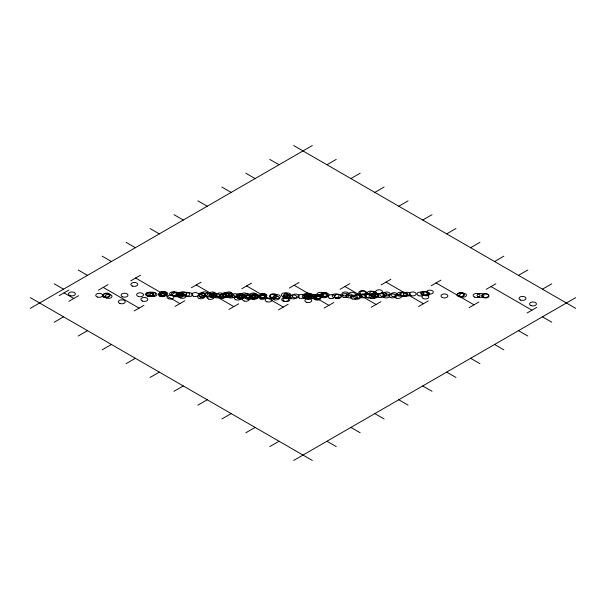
<?xml version="1.0" encoding="UTF-8"?>
<svg xmlns="http://www.w3.org/2000/svg" width="606" height="606" viewBox="0 0 606 606"><rect width="100%" height="100%" fill="white"/><g stroke="black" fill="none" stroke-linecap="round" stroke-linejoin="round"><path stroke-width="0.91" d="M30.3 308.371L312.302 145.561M59.153 295.675L68.887 290.062M68.887 301.296L78.621 295.675M98.346 290.213L108.073 284.593M54.245 322.195L63.547 316.824M326.945 164.756L336.247 159.386M130.767 280.836L140.494 275.215M78.189 336.019L87.491 330.649M350.889 178.581L360.191 173.21M134.214 310.923L143.948 305.303M191.39 287.744L201.124 282.131M175.058 306.409L184.785 300.788M102.134 349.844L111.436 344.473M374.834 192.405L384.136 187.034M241.771 288.744L251.505 283.123M126.078 363.668L135.38 358.297M398.778 206.229L408.08 200.859M228.939 309.424L238.673 303.811M289.304 288.092L299.038 282.472M150.023 377.493L159.325 372.122M422.723 220.054L432.025 214.683M278.404 309.893L288.138 304.273M340.08 289.32L349.813 283.699M173.975 391.317L183.277 385.946M446.675 233.878L455.977 228.507M324.043 308.151L333.77 302.53M381.136 284.926L390.87 279.313M197.92 405.141L207.222 399.771M470.62 247.702L479.922 242.332M371.19 307.28L380.924 301.659M431.214 285.752L440.948 280.131M221.864 418.966L231.166 413.595M494.564 261.527L503.866 256.156M418.564 306.538L428.298 300.917M486.141 289.373L495.875 283.752M245.809 432.79L255.111 427.419M518.509 275.351L527.811 269.981M469.112 307.628L478.846 302.015M269.753 446.614L279.055 441.244M542.453 289.176L551.755 283.805M527.076 312.999L536.802 307.378M293.698 460.439L575.7 297.629M293.698 145.561L575.7 308.371M491.012 286.562L531.939 310.189M269.753 159.386L279.055 164.756M542.453 316.824L551.755 322.195M436.078 282.941L473.983 304.818M245.809 173.21L255.111 178.581M518.509 330.649L527.811 336.019M221.864 187.034L231.166 192.405M494.564 344.473L503.866 349.844M386.007 282.123L423.427 303.727M197.92 200.859L207.222 206.229M470.62 358.297L479.922 363.668M344.943 286.509L376.053 304.47M173.975 214.683L183.277 220.054M446.675 372.122L455.977 377.493M294.168 285.282L328.906 305.341M150.023 228.507L159.325 233.878M422.723 385.946L432.025 391.317M246.634 285.934L283.267 307.083M126.078 242.332L135.38 247.702M398.778 399.771L408.08 405.141M196.253 284.941L233.802 306.613M102.134 256.156L111.436 261.527M374.834 413.595L384.136 418.966M135.63 278.025L179.921 303.598M78.189 269.981L87.491 275.351M350.889 427.419L360.191 432.79M103.209 287.403L139.077 308.113M54.245 283.805L63.547 289.176M326.945 441.244L336.247 446.614M64.024 292.872L73.75 298.485M30.3 297.629L312.302 460.439M442.494 297.584A3.439 1.985 0 0 0 447.849 296.084A3.439 1.985 0 0 0 442.918 294.152A3.439 1.985 0 0 0 442.494 297.584M520.607 300.046A3.439 1.985 0 0 0 525.97 298.538A3.439 1.985 0 0 0 521.031 296.614A3.439 1.985 0 0 0 520.607 300.046M390.749 297.629A3.439 1.985 0 0 0 395.907 295.91A3.439 1.985 0 0 0 390.749 294.19A3.439 1.985 0 0 0 390.749 297.629M352.215 298.978A3.439 1.985 0 0 0 357.373 297.258A3.439 1.985 0 0 0 352.215 295.539A3.439 1.985 0 0 0 352.215 298.978M355.336 298.947A3.439 1.985 0 0 0 360.494 297.228A3.439 1.985 0 0 0 355.336 295.508A3.439 1.985 0 0 0 355.336 298.947M370.63 298.296A3.439 1.985 0 0 0 375.985 296.796A3.439 1.985 0 0 0 371.054 294.864A3.439 1.985 0 0 0 370.63 298.296M384.469 297.652A3.439 1.985 0 0 0 389.628 295.933A3.439 1.985 0 0 0 384.469 294.213A3.439 1.985 0 0 0 384.469 297.652M427.957 293.781A3.439 1.985 0 0 0 433.32 292.274A3.439 1.985 0 0 0 428.381 290.35A3.439 1.985 0 0 0 427.957 293.781M274.17 299.728A3.439 1.985 0 0 0 279.328 298.008A3.439 1.985 0 0 0 274.17 296.289A3.439 1.985 0 0 0 274.17 299.728M347.382 297.516A3.439 1.985 0 0 0 352.745 296.016A3.439 1.985 0 0 0 347.814 294.084A3.439 1.985 0 0 0 347.382 297.516M299.614 298.167A3.439 1.985 0 0 0 304.773 296.448A3.439 1.985 0 0 0 299.614 294.728A3.439 1.985 0 0 0 299.614 298.167M361.403 294.614A3.439 1.985 0 0 0 366.766 293.107A3.439 1.985 0 0 0 361.827 291.183A3.439 1.985 0 0 0 361.403 294.614M227.129 297.031A3.439 1.985 0 0 0 232.287 295.311A3.439 1.985 0 0 0 227.129 293.592A3.439 1.985 0 0 0 227.129 297.031M253.702 297.932A3.439 1.985 0 0 0 258.86 296.213A3.439 1.985 0 0 0 253.702 294.493A3.439 1.985 0 0 0 253.702 297.932M291.41 298.569A3.439 1.985 0 0 0 296.773 297.069A3.439 1.985 0 0 0 291.834 295.137A3.439 1.985 0 0 0 291.41 298.569M210.956 297.334A3.439 1.985 0 0 0 216.319 295.834A3.439 1.985 0 0 0 211.38 293.902A3.439 1.985 0 0 0 210.956 297.334M286.956 298.213A3.439 1.985 0 0 0 292.319 296.713A3.439 1.985 0 0 0 287.38 294.781A3.439 1.985 0 0 0 286.956 298.213M138.373 296.501A3.439 1.985 0 0 0 143.539 294.781A3.439 1.985 0 0 0 138.373 293.062A3.439 1.985 0 0 0 138.373 296.501M187.421 296.387A3.439 1.985 0 0 0 192.579 294.667A3.439 1.985 0 0 0 187.421 292.94A3.439 1.985 0 0 0 187.421 296.387M221.114 297.66A3.439 1.985 0 0 0 226.273 295.94A3.439 1.985 0 0 0 221.114 294.221A3.439 1.985 0 0 0 221.114 297.66M70.205 295.645A3.439 1.985 0 0 0 75.364 293.925A3.439 1.985 0 0 0 70.205 292.206A3.439 1.985 0 0 0 70.205 295.645M160.014 296.289A3.439 1.985 0 0 0 165.377 294.789A3.439 1.985 0 0 0 160.439 292.857A3.439 1.985 0 0 0 160.014 296.289M423.488 298.606A3.439 1.985 0 0 0 428.843 297.107A3.439 1.985 0 0 0 423.912 295.175A3.439 1.985 0 0 0 423.488 298.606M284.525 301.273A3.439 1.985 0 0 0 289.888 299.765A3.439 1.985 0 0 0 284.949 297.841A3.439 1.985 0 0 0 284.525 301.273M283.403 301.205A3.439 1.985 0 0 0 288.57 299.485A3.439 1.985 0 0 0 283.403 297.766A3.439 1.985 0 0 0 283.403 301.205M208.57 299.053A3.439 1.985 0 0 0 213.933 297.546A3.439 1.985 0 0 0 208.994 295.622A3.439 1.985 0 0 0 208.57 299.053M235.757 299.728A3.439 1.985 0 0 0 241.112 298.228A3.439 1.985 0 0 0 236.181 296.296A3.439 1.985 0 0 0 235.757 299.728M315.438 299.773A3.439 1.985 0 0 0 320.794 298.273A3.439 1.985 0 0 0 315.862 296.342A3.439 1.985 0 0 0 315.438 299.773M306.598 302.28A3.439 1.985 0 0 0 311.757 300.561A3.439 1.985 0 0 0 306.598 298.834A3.439 1.985 0 0 0 306.598 302.28M244.157 301A3.439 1.985 0 0 0 249.324 299.281A3.439 1.985 0 0 0 244.157 297.554A3.439 1.985 0 0 0 244.157 301M266.89 301.773A3.439 1.985 0 0 0 272.056 300.053A3.439 1.985 0 0 0 266.89 298.334A3.439 1.985 0 0 0 266.89 301.773M119.874 303.447A3.439 1.985 0 0 0 125.23 301.94A3.439 1.985 0 0 0 120.299 300.015A3.439 1.985 0 0 0 119.874 303.447M142.44 301.084A3.439 1.985 0 0 0 147.803 299.584A3.439 1.985 0 0 0 142.864 297.652A3.439 1.985 0 0 0 142.44 301.084M483.649 297.614A3.439 1.985 0 0 0 489.004 296.114A3.439 1.985 0 0 0 484.073 294.183A3.439 1.985 0 0 0 483.649 297.614M474.672 297.114A3.439 1.985 0 0 0 480.028 295.614A3.439 1.985 0 0 0 475.096 293.683A3.439 1.985 0 0 0 474.672 297.114M478.77 297.167A3.439 1.985 0 0 0 483.929 295.448A3.439 1.985 0 0 0 478.77 293.728A3.439 1.985 0 0 0 478.77 297.167M411.012 295.645A3.439 1.985 0 0 0 416.17 293.925A3.439 1.985 0 0 0 411.012 292.206A3.439 1.985 0 0 0 411.012 295.645M423.003 295.152A3.439 1.985 0 0 0 428.366 293.645A3.439 1.985 0 0 0 423.427 291.713A3.439 1.985 0 0 0 423.003 295.152M392.249 296.326A3.439 1.985 0 0 0 397.612 294.819A3.439 1.985 0 0 0 392.673 292.895A3.439 1.985 0 0 0 392.249 296.326M401.392 295.887A3.439 1.985 0 0 0 406.55 294.168A3.439 1.985 0 0 0 401.392 292.448A3.439 1.985 0 0 0 401.392 295.887M356.684 297.766A3.439 1.985 0 0 0 361.843 296.046A3.439 1.985 0 0 0 356.684 294.319A3.439 1.985 0 0 0 356.684 297.766M329.672 298.334A3.439 1.985 0 0 0 334.83 296.614A3.439 1.985 0 0 0 329.672 294.895A3.439 1.985 0 0 0 329.672 298.334M335.974 297.985A3.439 1.985 0 0 0 341.337 296.478A3.439 1.985 0 0 0 336.398 294.554A3.439 1.985 0 0 0 335.974 297.985M343.322 295.614A3.439 1.985 0 0 0 348.685 294.107A3.439 1.985 0 0 0 343.746 292.183A3.439 1.985 0 0 0 343.322 295.614M293.978 297.773A3.439 1.985 0 0 0 299.137 296.054A3.439 1.985 0 0 0 293.978 294.327A3.439 1.985 0 0 0 293.978 297.773M261.694 297.417A3.439 1.985 0 0 0 266.852 295.69A3.439 1.985 0 0 0 261.694 293.971A3.439 1.985 0 0 0 261.694 297.417M271.783 297.47A3.439 1.985 0 0 0 276.942 295.751A3.439 1.985 0 0 0 271.783 294.031A3.439 1.985 0 0 0 271.783 297.47M305.485 298.258A3.439 1.985 0 0 0 310.643 296.539A3.439 1.985 0 0 0 305.485 294.819A3.439 1.985 0 0 0 305.485 298.258M260.769 298.038A3.439 1.985 0 0 0 265.928 296.319A3.439 1.985 0 0 0 260.769 294.592A3.439 1.985 0 0 0 260.769 298.038M271.094 298.008A3.439 1.985 0 0 0 276.45 296.508A3.439 1.985 0 0 0 271.518 294.577A3.439 1.985 0 0 0 271.094 298.008M322.112 297.448A3.439 1.985 0 0 0 327.27 295.72A3.439 1.985 0 0 0 322.112 294.001A3.439 1.985 0 0 0 322.112 297.448M162.393 295.364A3.439 1.985 0 0 0 167.756 293.865A3.439 1.985 0 0 0 162.817 291.933A3.439 1.985 0 0 0 162.393 295.364M173.005 295.493A3.439 1.985 0 0 0 178.369 293.993A3.439 1.985 0 0 0 173.43 292.062A3.439 1.985 0 0 0 173.005 295.493M193.337 296.198A3.439 1.985 0 0 0 198.7 294.69A3.439 1.985 0 0 0 193.761 292.766A3.439 1.985 0 0 0 193.337 296.198M174.172 296.455A3.439 1.985 0 0 0 179.331 294.736A3.439 1.985 0 0 0 174.172 293.016A3.439 1.985 0 0 0 174.172 296.455M200.737 297.251A3.439 1.985 0 0 0 205.896 295.531A3.439 1.985 0 0 0 200.737 293.812A3.439 1.985 0 0 0 200.737 297.251M215.388 297.622A3.439 1.985 0 0 0 220.554 295.902A3.439 1.985 0 0 0 215.388 294.183A3.439 1.985 0 0 0 215.388 297.622M171.097 295.501A3.439 1.985 0 0 0 176.452 294.001A3.439 1.985 0 0 0 171.521 292.069A3.439 1.985 0 0 0 171.097 295.501M104.967 296.758A3.439 1.985 0 0 0 110.125 295.039A3.439 1.985 0 0 0 104.967 293.312A3.439 1.985 0 0 0 104.967 296.758M104.005 297.394A3.439 1.985 0 0 0 109.368 295.887A3.439 1.985 0 0 0 104.429 293.963A3.439 1.985 0 0 0 104.005 297.394M151.621 296.152A3.439 1.985 0 0 0 156.984 294.652A3.439 1.985 0 0 0 152.045 292.721A3.439 1.985 0 0 0 151.621 296.152M461.325 296.917A3.439 1.985 0 0 0 466.484 295.198A3.439 1.985 0 0 0 461.325 293.478A3.439 1.985 0 0 0 461.325 296.917M424.374 295.47A3.439 1.985 0 0 0 429.737 293.963A3.439 1.985 0 0 0 424.798 292.039A3.439 1.985 0 0 0 424.374 295.47M402.52 296.039A3.439 1.985 0 0 0 407.679 294.319A3.439 1.985 0 0 0 402.52 292.6A3.439 1.985 0 0 0 402.52 296.039M422.412 295.084A3.439 1.985 0 0 0 427.571 293.365A3.439 1.985 0 0 0 422.412 291.645A3.439 1.985 0 0 0 422.412 295.084M381.575 296.387A3.439 1.985 0 0 0 386.734 294.667A3.439 1.985 0 0 0 381.575 292.948A3.439 1.985 0 0 0 381.575 296.387M306.144 298.644A3.439 1.985 0 0 0 311.507 297.137A3.439 1.985 0 0 0 306.568 295.213A3.439 1.985 0 0 0 306.144 298.644M360.509 294.357A3.439 1.985 0 0 0 365.668 292.637A3.439 1.985 0 0 0 360.509 290.918A3.439 1.985 0 0 0 360.509 294.357M318.392 295.963A3.439 1.985 0 0 0 323.755 294.463A3.439 1.985 0 0 0 318.817 292.531A3.439 1.985 0 0 0 318.392 295.963M377.364 293.455A3.439 1.985 0 0 0 382.522 291.736A3.439 1.985 0 0 0 377.364 290.009A3.439 1.985 0 0 0 377.364 293.455M242.529 296.66A3.439 1.985 0 0 0 247.687 294.94A3.439 1.985 0 0 0 242.529 293.221A3.439 1.985 0 0 0 242.529 296.66M305.522 296.804A3.439 1.985 0 0 0 310.689 295.077A3.439 1.985 0 0 0 305.522 293.357A3.439 1.985 0 0 0 305.522 296.804M261.148 297.281A3.439 1.985 0 0 0 266.511 295.781A3.439 1.985 0 0 0 261.572 293.849A3.439 1.985 0 0 0 261.148 297.281M307.53 297.054A3.439 1.985 0 0 0 312.688 295.334A3.439 1.985 0 0 0 307.53 293.615A3.439 1.985 0 0 0 307.53 297.054M224.167 296.902A3.439 1.985 0 0 0 229.522 295.402A3.439 1.985 0 0 0 224.591 293.471A3.439 1.985 0 0 0 224.167 296.902M160.734 296.228A3.439 1.985 0 0 0 166.089 294.728A3.439 1.985 0 0 0 161.158 292.796A3.439 1.985 0 0 0 160.734 296.228M181.202 295.417A3.439 1.985 0 0 0 186.565 293.91A3.439 1.985 0 0 0 181.626 291.986A3.439 1.985 0 0 0 181.202 295.417M233.174 297.304A3.439 1.985 0 0 0 238.529 295.804A3.439 1.985 0 0 0 233.598 293.872A3.439 1.985 0 0 0 233.174 297.304M178.565 295.895A3.439 1.985 0 0 0 183.929 294.395A3.439 1.985 0 0 0 178.99 292.463A3.439 1.985 0 0 0 178.565 295.895M184.648 295.978A3.439 1.985 0 0 0 189.814 294.258A3.439 1.985 0 0 0 184.648 292.539A3.439 1.985 0 0 0 184.648 295.978M205.942 296.682A3.439 1.985 0 0 0 211.297 295.175A3.439 1.985 0 0 0 206.366 293.251A3.439 1.985 0 0 0 205.942 296.682M238.385 297.872A3.439 1.985 0 0 0 243.551 296.152A3.439 1.985 0 0 0 238.385 294.433A3.439 1.985 0 0 0 238.385 297.872M122.601 296.842A3.439 1.985 0 0 0 127.964 295.342A3.439 1.985 0 0 0 123.033 293.41A3.439 1.985 0 0 0 122.601 296.842M531.061 305.613A3.439 1.985 0 0 0 536.424 304.106A3.439 1.985 0 0 0 531.485 302.174A3.439 1.985 0 0 0 531.061 305.613M396.188 298.069A3.439 1.985 0 0 0 401.543 296.569A3.439 1.985 0 0 0 396.612 294.637A3.439 1.985 0 0 0 396.188 298.069M459.318 296.319A3.439 1.985 0 0 0 464.476 294.599A3.439 1.985 0 0 0 459.318 292.88A3.439 1.985 0 0 0 459.318 296.319M384.916 295.683A3.439 1.985 0 0 0 390.075 293.963A3.439 1.985 0 0 0 384.916 292.243A3.439 1.985 0 0 0 384.916 295.683M333.883 297.569A3.439 1.985 0 0 0 339.049 295.849A3.439 1.985 0 0 0 333.883 294.13A3.439 1.985 0 0 0 333.883 297.569M316.249 298.19A3.439 1.985 0 0 0 321.415 296.47A3.439 1.985 0 0 0 316.249 294.751A3.439 1.985 0 0 0 316.249 298.19M308.045 298.402A3.439 1.985 0 0 0 313.211 296.682A3.439 1.985 0 0 0 308.045 294.963A3.439 1.985 0 0 0 308.045 298.402M343.496 297.281A3.439 1.985 0 0 0 348.655 295.561A3.439 1.985 0 0 0 343.496 293.842A3.439 1.985 0 0 0 343.496 297.281M311.825 298.417A3.439 1.985 0 0 0 316.983 296.698A3.439 1.985 0 0 0 311.825 294.978A3.439 1.985 0 0 0 311.825 298.417M306.485 298.546A3.439 1.985 0 0 0 311.651 296.826A3.439 1.985 0 0 0 306.485 295.107A3.439 1.985 0 0 0 306.485 298.546M306.575 298.546A3.439 1.985 0 0 0 311.742 296.826A3.439 1.985 0 0 0 306.575 295.107A3.439 1.985 0 0 0 306.575 298.546M311.332 298.425A3.439 1.985 0 0 0 316.491 296.705A3.439 1.985 0 0 0 311.332 294.986A3.439 1.985 0 0 0 311.332 298.425M245.604 298.622A3.439 1.985 0 0 0 250.967 297.122A3.439 1.985 0 0 0 246.028 295.19A3.439 1.985 0 0 0 245.604 298.622M239.082 298.675A3.439 1.985 0 0 0 244.241 296.955A3.439 1.985 0 0 0 239.082 295.236A3.439 1.985 0 0 0 239.082 298.675M260.686 299.046A3.439 1.985 0 0 0 265.852 297.326A3.439 1.985 0 0 0 260.686 295.607A3.439 1.985 0 0 0 260.686 299.046M250.679 298.925A3.439 1.985 0 0 0 255.846 297.205A3.439 1.985 0 0 0 250.679 295.486A3.439 1.985 0 0 0 250.679 298.925M246.672 298.743A3.439 1.985 0 0 0 252.028 297.235A3.439 1.985 0 0 0 247.096 295.311A3.439 1.985 0 0 0 246.672 298.743M238.544 298.735A3.439 1.985 0 0 0 243.907 297.235A3.439 1.985 0 0 0 238.969 295.304A3.439 1.985 0 0 0 238.544 298.735M252.657 299.023A3.439 1.985 0 0 0 257.815 297.304A3.439 1.985 0 0 0 252.657 295.584A3.439 1.985 0 0 0 252.657 299.023M180.641 298.008A3.439 1.985 0 0 0 185.997 296.508A3.439 1.985 0 0 0 181.065 294.577A3.439 1.985 0 0 0 180.641 298.008M168.551 298.735A3.439 1.985 0 0 0 173.914 297.228A3.439 1.985 0 0 0 168.976 295.304A3.439 1.985 0 0 0 168.551 298.735M199.124 298.417A3.439 1.985 0 0 0 204.487 296.91A3.439 1.985 0 0 0 199.548 294.986A3.439 1.985 0 0 0 199.124 298.417M458.424 296.493A3.439 1.985 0 0 0 463.779 294.993A3.439 1.985 0 0 0 458.848 293.062A3.439 1.985 0 0 0 458.424 296.493M483.209 297.213A3.439 1.985 0 0 0 488.572 295.705A3.439 1.985 0 0 0 483.641 293.781A3.439 1.985 0 0 0 483.209 297.213M418.746 295.736A3.439 1.985 0 0 0 423.912 294.016A3.439 1.985 0 0 0 418.746 292.297A3.439 1.985 0 0 0 418.746 295.736M373.372 297.523A3.439 1.985 0 0 0 378.727 296.023A3.439 1.985 0 0 0 373.796 294.092A3.439 1.985 0 0 0 373.372 297.523M405.103 295.925A3.439 1.985 0 0 0 410.27 294.205A3.439 1.985 0 0 0 405.103 292.486A3.439 1.985 0 0 0 405.103 295.925M366.486 297.569A3.439 1.985 0 0 0 371.645 295.849A3.439 1.985 0 0 0 366.486 294.122A3.439 1.985 0 0 0 366.486 297.569M367.13 297.599A3.439 1.985 0 0 0 372.289 295.88A3.439 1.985 0 0 0 367.13 294.16A3.439 1.985 0 0 0 367.13 297.599M398.793 295.925A3.439 1.985 0 0 0 403.952 294.205A3.439 1.985 0 0 0 398.793 292.486A3.439 1.985 0 0 0 398.793 295.925M315.294 298.94A3.439 1.985 0 0 0 320.453 297.22A3.439 1.985 0 0 0 315.294 295.501A3.439 1.985 0 0 0 315.294 298.94M361.214 297.614A3.439 1.985 0 0 0 366.372 295.895A3.439 1.985 0 0 0 361.214 294.175A3.439 1.985 0 0 0 361.214 297.614M350.291 295.978A3.439 1.985 0 0 0 355.457 294.258A3.439 1.985 0 0 0 350.291 292.539A3.439 1.985 0 0 0 350.291 295.978M323.862 296.675A3.439 1.985 0 0 0 329.02 294.955A3.439 1.985 0 0 0 323.862 293.236A3.439 1.985 0 0 0 323.862 296.675M371.289 294.993A3.439 1.985 0 0 0 376.447 293.274A3.439 1.985 0 0 0 371.289 291.547A3.439 1.985 0 0 0 371.289 294.993M368.721 294.751A3.439 1.985 0 0 0 374.076 293.251A3.439 1.985 0 0 0 369.145 291.319A3.439 1.985 0 0 0 368.721 294.751M218.016 296.546A3.439 1.985 0 0 0 223.379 295.039A3.439 1.985 0 0 0 218.44 293.115A3.439 1.985 0 0 0 218.016 296.546M245.475 297.266A3.439 1.985 0 0 0 250.839 295.766A3.439 1.985 0 0 0 245.9 293.834A3.439 1.985 0 0 0 245.475 297.266M252.74 297.41A3.439 1.985 0 0 0 258.103 295.902A3.439 1.985 0 0 0 253.164 293.978A3.439 1.985 0 0 0 252.74 297.41M239.976 297.743A3.439 1.985 0 0 0 245.339 296.243A3.439 1.985 0 0 0 240.4 294.311A3.439 1.985 0 0 0 239.976 297.743M253.558 298.046A3.439 1.985 0 0 0 258.913 296.546A3.439 1.985 0 0 0 253.982 294.614A3.439 1.985 0 0 0 253.558 298.046M261.095 298.137A3.439 1.985 0 0 0 266.451 296.637A3.439 1.985 0 0 0 261.519 294.705A3.439 1.985 0 0 0 261.095 298.137M275.048 298.273A3.439 1.985 0 0 0 280.404 296.773A3.439 1.985 0 0 0 275.472 294.842A3.439 1.985 0 0 0 275.048 298.273M284.684 298.387A3.439 1.985 0 0 0 289.842 296.667A3.439 1.985 0 0 0 284.684 294.94A3.439 1.985 0 0 0 284.684 298.387M303.985 298.16A3.439 1.985 0 0 0 309.143 296.44A3.439 1.985 0 0 0 303.985 294.721A3.439 1.985 0 0 0 303.985 298.16M211.729 296.804A3.439 1.985 0 0 0 216.887 295.084A3.439 1.985 0 0 0 211.729 293.365A3.439 1.985 0 0 0 211.729 296.804M148.614 296.039A3.439 1.985 0 0 0 153.78 294.319A3.439 1.985 0 0 0 148.614 292.592A3.439 1.985 0 0 0 148.614 296.039M147.743 295.925A3.439 1.985 0 0 0 152.901 294.205A3.439 1.985 0 0 0 147.743 292.486A3.439 1.985 0 0 0 147.743 295.925M200.162 296.463A3.439 1.985 0 0 0 205.328 294.736A3.439 1.985 0 0 0 200.162 293.016A3.439 1.985 0 0 0 200.162 296.463M229.159 297.69A3.439 1.985 0 0 0 234.514 296.19A3.439 1.985 0 0 0 229.583 294.258A3.439 1.985 0 0 0 229.159 297.69M220.546 298A3.439 1.985 0 0 0 225.712 296.281A3.439 1.985 0 0 0 220.546 294.561A3.439 1.985 0 0 0 220.546 298M178.262 296.985A3.439 1.985 0 0 0 183.626 295.486A3.439 1.985 0 0 0 178.687 293.554A3.439 1.985 0 0 0 178.262 296.985M97.46 297.069A3.439 1.985 0 0 0 102.619 295.349A3.439 1.985 0 0 0 97.46 293.63A3.439 1.985 0 0 0 97.46 297.069M106.868 298.076A3.439 1.985 0 0 0 112.027 296.357A3.439 1.985 0 0 0 106.868 294.637A3.439 1.985 0 0 0 106.868 298.076M147.364 296.076A3.439 1.985 0 0 0 152.523 294.357A3.439 1.985 0 0 0 147.364 292.637A3.439 1.985 0 0 0 147.364 296.076M160.507 295.486A3.439 1.985 0 0 0 165.862 293.978A3.439 1.985 0 0 0 160.931 292.054A3.439 1.985 0 0 0 160.507 295.486M379.114 297.243A3.439 1.985 0 0 0 384.272 295.523A3.439 1.985 0 0 0 379.114 293.804A3.439 1.985 0 0 0 379.114 297.243M372.319 296.728A3.439 1.985 0 0 0 377.485 295.008A3.439 1.985 0 0 0 372.319 293.289A3.439 1.985 0 0 0 372.319 296.728M335.891 297.887A3.439 1.985 0 0 0 341.254 296.379A3.439 1.985 0 0 0 336.315 294.455A3.439 1.985 0 0 0 335.891 297.887M373.175 296.607A3.439 1.985 0 0 0 378.53 295.099A3.439 1.985 0 0 0 373.599 293.175A3.439 1.985 0 0 0 373.175 296.607M316.15 298.66A3.439 1.985 0 0 0 321.309 296.94A3.439 1.985 0 0 0 316.15 295.22A3.439 1.985 0 0 0 316.15 298.66M322.475 296.152A3.439 1.985 0 0 0 327.641 294.433A3.439 1.985 0 0 0 322.475 292.713A3.439 1.985 0 0 0 322.475 296.152M285.343 296.531A3.439 1.985 0 0 0 290.706 295.024A3.439 1.985 0 0 0 285.767 293.099A3.439 1.985 0 0 0 285.343 296.531M283.055 296.592A3.439 1.985 0 0 0 288.214 294.872A3.439 1.985 0 0 0 283.055 293.152A3.439 1.985 0 0 0 283.055 296.592M226.849 295.554A3.439 1.985 0 0 0 232.212 294.046A3.439 1.985 0 0 0 227.273 292.122A3.439 1.985 0 0 0 226.849 295.554M251.248 296.645A3.439 1.985 0 0 0 256.611 295.137A3.439 1.985 0 0 0 251.679 293.213A3.439 1.985 0 0 0 251.248 296.645M223.364 296.432A3.439 1.985 0 0 0 228.523 294.713A3.439 1.985 0 0 0 223.364 292.986A3.439 1.985 0 0 0 223.364 296.432M228.083 296.735A3.439 1.985 0 0 0 233.242 295.016A3.439 1.985 0 0 0 228.083 293.296A3.439 1.985 0 0 0 228.083 296.735M210.774 295.705A3.439 1.985 0 0 0 215.941 293.978A3.439 1.985 0 0 0 210.774 292.259A3.439 1.985 0 0 0 210.774 295.705M237.719 297.425A3.439 1.985 0 0 0 242.877 295.705A3.439 1.985 0 0 0 237.719 293.986A3.439 1.985 0 0 0 237.719 297.425M224.265 296.554A3.439 1.985 0 0 0 229.629 295.054A3.439 1.985 0 0 0 224.69 293.122A3.439 1.985 0 0 0 224.265 296.554M202.502 295.478A3.439 1.985 0 0 0 207.866 293.978A3.439 1.985 0 0 0 202.927 292.047A3.439 1.985 0 0 0 202.502 295.478M150.447 295.849A3.439 1.985 0 0 0 155.606 294.13A3.439 1.985 0 0 0 150.447 292.41A3.439 1.985 0 0 0 150.447 295.849M161.219 295.266A3.439 1.985 0 0 0 166.377 293.546A3.439 1.985 0 0 0 161.219 291.827A3.439 1.985 0 0 0 161.219 295.266M132.593 286.123A3.439 1.985 0 0 0 137.751 284.403A3.439 1.985 0 0 0 132.593 282.684A3.439 1.985 0 0 0 132.593 286.123"/></g></svg>
